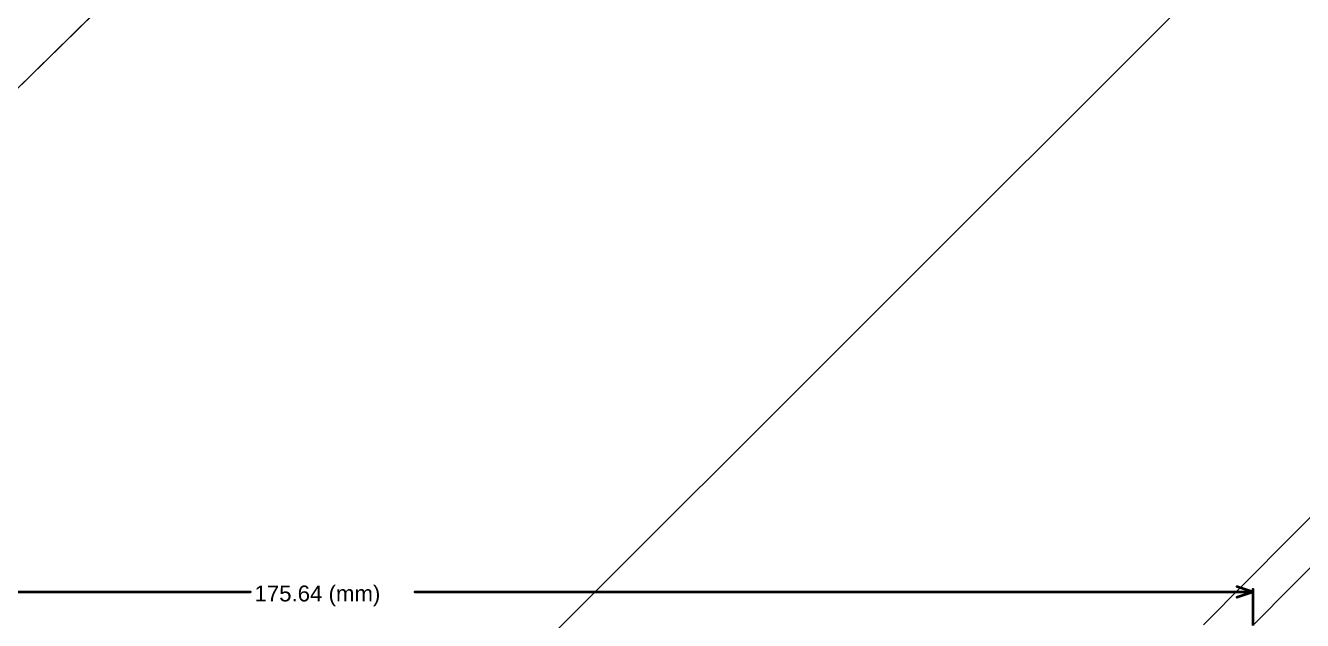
# Model space of a CAD drawing. Header units: millimetres. Extents: x 0 to 214, y 0 to 214.
# Drawn here: x 2.177 to 6.996, y 4.335 to 6.58 of the extents above; entities that cross this region are included whole.
import ezdxf

# ---------------------------------------------------------------- set-up
doc = ezdxf.new("R2010")
doc.units = ezdxf.units.MM
doc.header["$MEASUREMENT"] = 0
for name, color, linetype in [('BottomSolder', 6, 'Continuous'), ('Mechanical1', 6, 'Continuous'), ('TopSolder', 216, 'Continuous')]:
    doc.layers.add(name, color=color, linetype=linetype)
doc.styles.add('Arial', font='', dxfattribs={"height": 0.2})
doc.styles.get('Arial').set_extended_font_data('Arial')

msp = doc.modelspace()

# ---------------------------------------------------------------- linework, layer by layer
at = {"layer": 'BottomSolder'}
for p in [(0.0145, 0.1343), (0.0799, 4.3182), (6.8105, 4.3175)]:
    msp.add_line(p, (214.0602, 213.9865), dxfattribs=at)
at = {"layer": 'Mechanical1', "const_width": 0.01}
for points in [[(-0.1059, 4.443), (3.0247, 4.443)], [(3.6465, 4.443), (6.8091, 4.443)], [(6.7491, 4.463), (6.8091, 4.443)], [(6.7491, 4.423), (6.8091, 4.443)], [(6.8091, 4.3161), (6.8091, 4.453)]]:
    msp.add_lwpolyline(points, dxfattribs=at)
at = {"layer": 'Mechanical1', "const_width": 0.005}
for points in [[(3.0222, 4.443, 1), (3.0272, 4.443, 1)], [(3.644, 4.443, 1), (3.649, 4.443, 1)], [(6.7466, 4.463, 1), (6.7516, 4.463, 1)], [(6.8066, 4.453, 1), (6.8116, 4.453, 1)], [(6.8066, 4.443, 1), (6.8116, 4.443, 1)], [(6.8066, 4.443, 1), (6.8116, 4.443, 1)], [(6.8066, 4.443, 1), (6.8116, 4.443, 1)], [(6.7466, 4.423, 1), (6.7516, 4.423, 1)]]:
    msp.add_lwpolyline(points, format="xyb", close=True, dxfattribs=at)
at = {"layer": 'TopSolder'}
for p in [(0.0145, 0.1343), (0.0804, 4.3182), (6.6231, 4.3182)]:
    msp.add_line(p, (214.0602, 213.9865), dxfattribs=at)

# ---------------------------------------------------------------- texts
at = {"layer": 'Mechanical1', "style": 'Arial'}
msp.add_text('175.64 (mm)', height=0.06, dxfattribs=at).set_placement((3.0407, 4.407))

doc.saveas('drawing.dxf')
